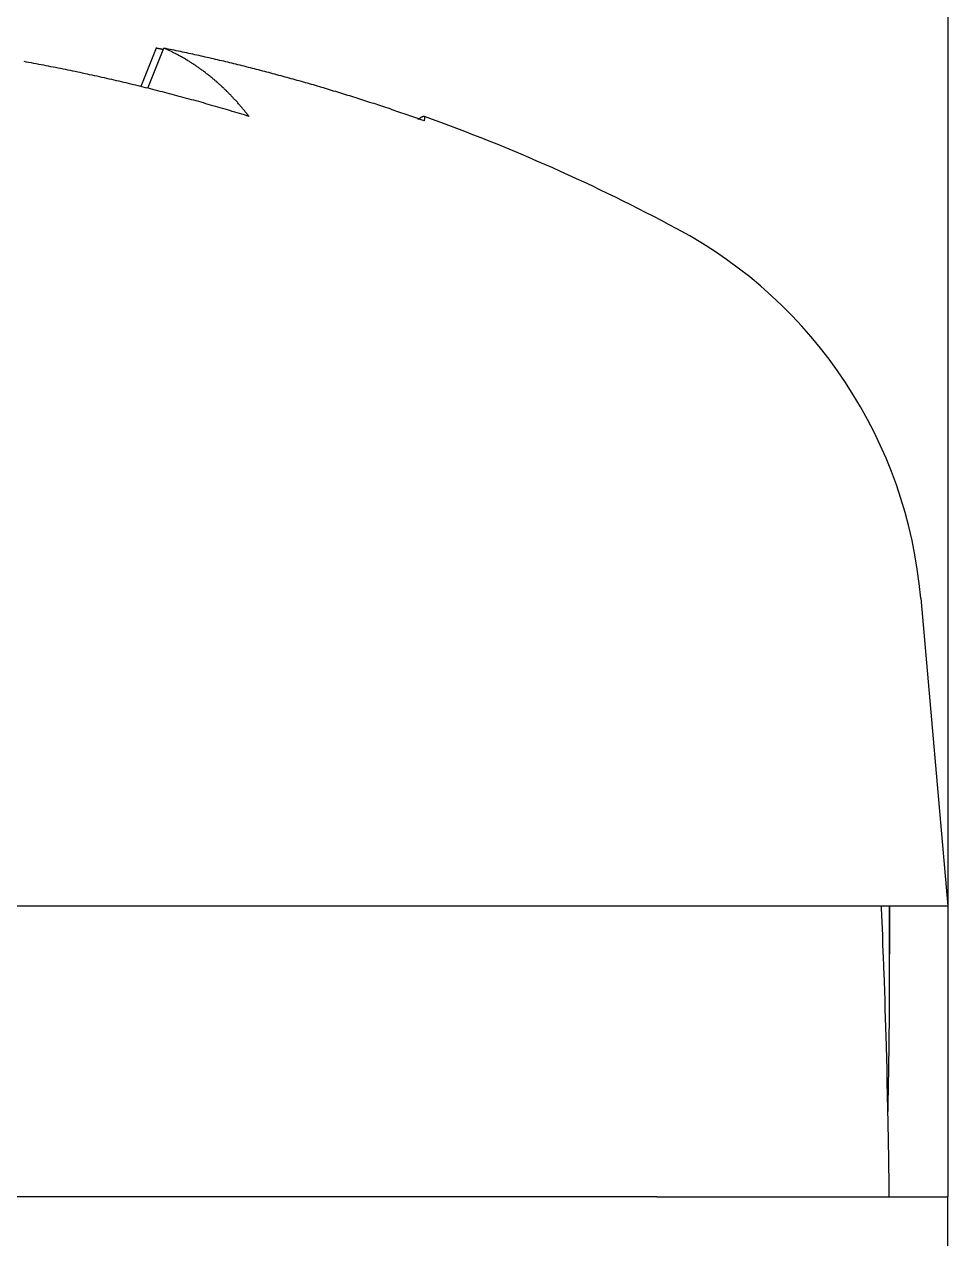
# Model space of a CAD drawing. Extents: x -7 to 305, y -225 to 131.
# Drawn here: x 296.48 to 299.656, y -49.633 to -45.455 of the extents above; entities that cross this region are included whole.
import ezdxf

# ---------------------------------------------------------------- set-up
doc = ezdxf.new("R2010")
doc.units = 0
doc.layers.get('0').update_dxf_attribs({"linetype": 'CONTINUOUS'})

msp = doc.modelspace()

# ---------------------------------------------------------------- linework, layer by layer
at = {"color": 7, "linetype": 'CONTINUOUS'}
for p, q in [((299.6556, -44.9885), (299.6556, -49.4885)), ((296.9334, -45.5374), (296.8804, -45.6692)), ((296.9049, -45.6753), (296.9604, -45.5374)), ((299.563, -47.4296), (299.6556, -48.4885)), ((299.6556, -48.4885), (291.9056, -48.4885)), ((299.4556, -48.4885), (299.4556, -48.6541)), ((298.6556, -49.4885), (291.9056, -49.4885)), ((298.6556, -49.4885), (299.6556, -49.4885)), ((299.6556, -153.9885), (299.6556, -49.4885))]:
    msp.add_line(p, q, dxfattribs=at)
for points in [[(296.958, -45.5425, 0), (296.958, -45.5425, 0), (296.958, -45.5424, 0), (296.958, -45.5424, 0), (296.958, -45.5424, 0), (296.957, -45.5423, 0), (296.957, -45.5423, 0), (296.957, -45.5422, 0), (296.957, -45.5422, 0), (296.957, -45.5422, 0), (296.956, -45.5421, 0), (296.956, -45.5421, 0), (296.956, -45.542, 0), (296.956, -45.542, 0), (296.956, -45.542, 0), (296.955, -45.5419, 0), (296.955, -45.5419, 0), (296.955, -45.5418, 0), (296.955, -45.5418, 0), (296.955, -45.5418, 0), (296.954, -45.5417, 0), (296.954, -45.5417, 0), (296.954, -45.5416, 0), (296.954, -45.5416, 0), (296.954, -45.5416, 0), (296.953, -45.5415, 0), (296.953, -45.5415, 0), (296.953, -45.5414, 0), (296.953, -45.5414, 0), (296.953, -45.5414, 0), (296.952, -45.5413, 0), (296.952, -45.5413, 0), (296.952, -45.5412, 0), (296.952, -45.5412, 0), (296.952, -45.5412, 0), (296.952, -45.5411, 0), (296.951, -45.5411, 0), (296.951, -45.541, 0), (296.951, -45.541, 0), (296.951, -45.541, 0), (296.951, -45.5409, 0), (296.95, -45.5409, 0), (296.95, -45.5408, 0), (296.95, -45.5408, 0), (296.95, -45.5408, 0), (296.95, -45.5407, 0), (296.949, -45.5407, 0), (296.949, -45.5406, 0), (296.949, -45.5406, 0), (296.949, -45.5406, 0), (296.949, -45.5405, 0), (296.948, -45.5405, 0), (296.948, -45.5404, 0), (296.948, -45.5404, 0), (296.948, -45.5404, 0), (296.948, -45.5403, 0), (296.947, -45.5403, 0), (296.947, -45.5402, 0), (296.947, -45.5402, 0), (296.947, -45.5402, 0), (296.947, -45.5401, 0), (296.946, -45.5401, 0), (296.946, -45.54, 0), (296.946, -45.54, 0), (296.946, -45.54, 0), (296.946, -45.5399, 0), (296.945, -45.5399, 0), (296.945, -45.5398, 0), (296.945, -45.5398, 0), (296.945, -45.5398, 0), (296.945, -45.5397, 0), (296.944, -45.5397, 0), (296.944, -45.5396, 0), (296.944, -45.5396, 0), (296.944, -45.5396, 0), (296.944, -45.5395, 0), (296.944, -45.5395, 0), (296.943, -45.5394, 0), (296.943, -45.5394, 0), (296.943, -45.5394, 0), (296.943, -45.5393, 0), (296.943, -45.5393, 0), (296.942, -45.5392, 0), (296.942, -45.5392, 0), (296.942, -45.5392, 0), (296.942, -45.5391, 0), (296.942, -45.5391, 0), (296.941, -45.539, 0), (296.941, -45.539, 0), (296.941, -45.539, 0), (296.941, -45.5389, 0), (296.941, -45.5389, 0), (296.94, -45.5388, 0), (296.94, -45.5388, 0), (296.94, -45.5388, 0), (296.94, -45.5387, 0), (296.94, -45.5387, 0), (296.939, -45.5386, 0), (296.939, -45.5386, 0), (296.939, -45.5386, 0), (296.939, -45.5385, 0), (296.939, -45.5385, 0), (296.938, -45.5384, 0), (296.938, -45.5384, 0), (296.938, -45.5384, 0), (296.938, -45.5383, 0), (296.938, -45.5383, 0), (296.937, -45.5382, 0), (296.937, -45.5382, 0), (296.937, -45.5382, 0), (296.937, -45.5381, 0), (296.937, -45.5381, 0), (296.936, -45.538, 0), (296.936, -45.538, 0), (296.936, -45.538, 0), (296.936, -45.5379, 0), (296.936, -45.5379, 0), (296.936, -45.5378, 0), (296.935, -45.5378, 0), (296.935, -45.5378, 0), (296.935, -45.5377, 0), (296.935, -45.5377, 0), (296.935, -45.5376, 0), (296.934, -45.5376, 0), (296.934, -45.5376, 0), (296.934, -45.5375, 0), (296.934, -45.5375, 0), (296.934, -45.5374, 0), (296.933, -45.5374, 0)], [(297.854, -45.7872, 0), (297.848, -45.7847, 0), (297.841, -45.7823, 0), (297.834, -45.7799, 0), (297.827, -45.7774, 0), (297.82, -45.775, 0), (297.813, -45.7726, 0), (297.806, -45.7702, 0), (297.8, -45.7678, 0), (297.793, -45.7654, 0), (297.786, -45.7631, 0), (297.779, -45.7607, 0), (297.772, -45.7583, 0), (297.765, -45.756, 0), (297.758, -45.7536, 0), (297.752, -45.7513, 0), (297.745, -45.749, 0), (297.738, -45.7466, 0), (297.731, -45.7443, 0), (297.724, -45.742, 0), (297.717, -45.7397, 0), (297.71, -45.7374, 0), (297.703, -45.7351, 0), (297.696, -45.7329, 0), (297.69, -45.7306, 0), (297.683, -45.7283, 0), (297.676, -45.7261, 0), (297.669, -45.7238, 0), (297.662, -45.7216, 0), (297.655, -45.7194, 0), (297.648, -45.7172, 0), (297.641, -45.7149, 0), (297.634, -45.7127, 0), (297.627, -45.7105, 0), (297.621, -45.7084, 0), (297.614, -45.7062, 0), (297.607, -45.704, 0), (297.6, -45.7018, 0), (297.593, -45.6997, 0), (297.586, -45.6975, 0), (297.579, -45.6954, 0), (297.572, -45.6932, 0), (297.565, -45.6911, 0), (297.558, -45.689, 0), (297.551, -45.6869, 0), (297.544, -45.6848, 0), (297.537, -45.6827, 0), (297.53, -45.6806, 0), (297.523, -45.6785, 0), (297.516, -45.6764, 0), (297.509, -45.6744, 0), (297.503, -45.6723, 0), (297.496, -45.6702, 0), (297.489, -45.6682, 0), (297.482, -45.6662, 0), (297.475, -45.6641, 0), (297.468, -45.6621, 0), (297.461, -45.6601, 0), (297.454, -45.6581, 0), (297.447, -45.6561, 0), (297.44, -45.6541, 0), (297.433, -45.6521, 0), (297.426, -45.6502, 0), (297.419, -45.6482, 0), (297.412, -45.6462, 0), (297.405, -45.6443, 0), (297.398, -45.6424, 0), (297.391, -45.6404, 0), (297.384, -45.6385, 0), (297.377, -45.6366, 0), (297.37, -45.6347, 0), (297.363, -45.6328, 0), (297.356, -45.6309, 0), (297.349, -45.629, 0), (297.342, -45.6271, 0), (297.335, -45.6252, 0), (297.328, -45.6234, 0), (297.321, -45.6215, 0), (297.314, -45.6197, 0), (297.307, -45.6178, 0), (297.3, -45.616, 0), (297.293, -45.6142, 0), (297.286, -45.6124, 0), (297.279, -45.6106, 0), (297.272, -45.6088, 0), (297.265, -45.607, 0), (297.258, -45.6052, 0), (297.251, -45.6034, 0), (297.243, -45.6016, 0), (297.236, -45.5999, 0), (297.229, -45.5981, 0), (297.222, -45.5964, 0), (297.215, -45.5946, 0), (297.208, -45.5929, 0), (297.201, -45.5912, 0), (297.194, -45.5895, 0), (297.187, -45.5878, 0), (297.18, -45.5861, 0), (297.173, -45.5844, 0), (297.166, -45.5827, 0), (297.159, -45.581, 0), (297.152, -45.5794, 0), (297.145, -45.5777, 0), (297.138, -45.5761, 0), (297.131, -45.5744, 0), (297.124, -45.5728, 0), (297.116, -45.5712, 0), (297.109, -45.5695, 0), (297.102, -45.5679, 0), (297.095, -45.5663, 0), (297.088, -45.5647, 0), (297.081, -45.5632, 0), (297.074, -45.5616, 0), (297.067, -45.56, 0), (297.06, -45.5584, 0), (297.053, -45.5569, 0), (297.046, -45.5553, 0), (297.039, -45.5538, 0), (297.031, -45.5523, 0), (297.024, -45.5507, 0), (297.017, -45.5492, 0), (297.01, -45.5477, 0), (297.003, -45.5462, 0), (296.996, -45.5447, 0), (296.989, -45.5433, 0), (296.982, -45.5418, 0), (296.975, -45.5403, 0), (296.967, -45.5389, 0), (296.96, -45.5374, 0)], [(297.253, -45.7721, 0), (297.251, -45.7696, 0), (297.249, -45.7671, 0), (297.247, -45.7646, 0), (297.245, -45.7621, 0), (297.243, -45.7596, 0), (297.241, -45.7572, 0), (297.239, -45.7547, 0), (297.237, -45.7522, 0), (297.235, -45.7498, 0), (297.233, -45.7474, 0), (297.231, -45.745, 0), (297.229, -45.7426, 0), (297.227, -45.7402, 0), (297.225, -45.7378, 0), (297.223, -45.7354, 0), (297.221, -45.7331, 0), (297.219, -45.7307, 0), (297.217, -45.7284, 0), (297.215, -45.726, 0), (297.213, -45.7237, 0), (297.211, -45.7214, 0), (297.209, -45.7191, 0), (297.206, -45.7168, 0), (297.204, -45.7146, 0), (297.202, -45.7123, 0), (297.2, -45.71, 0), (297.198, -45.7078, 0), (297.196, -45.7056, 0), (297.194, -45.7033, 0), (297.192, -45.7011, 0), (297.19, -45.6989, 0), (297.187, -45.6967, 0), (297.185, -45.6946, 0), (297.183, -45.6924, 0), (297.181, -45.6902, 0), (297.179, -45.6881, 0), (297.177, -45.686, 0), (297.175, -45.6838, 0), (297.172, -45.6817, 0), (297.17, -45.6796, 0), (297.168, -45.6775, 0), (297.166, -45.6754, 0), (297.164, -45.6734, 0), (297.161, -45.6713, 0), (297.159, -45.6693, 0), (297.157, -45.6672, 0), (297.155, -45.6652, 0), (297.153, -45.6632, 0), (297.15, -45.6612, 0), (297.148, -45.6592, 0), (297.146, -45.6572, 0), (297.144, -45.6552, 0), (297.142, -45.6533, 0), (297.139, -45.6513, 0), (297.137, -45.6494, 0), (297.135, -45.6474, 0), (297.133, -45.6455, 0), (297.13, -45.6436, 0), (297.128, -45.6417, 0), (297.126, -45.6398, 0), (297.124, -45.638, 0), (297.121, -45.6361, 0), (297.119, -45.6343, 0), (297.117, -45.6324, 0), (297.114, -45.6306, 0), (297.112, -45.6288, 0), (297.11, -45.627, 0), (297.107, -45.6252, 0), (297.105, -45.6234, 0), (297.103, -45.6216, 0), (297.101, -45.6198, 0), (297.098, -45.6181, 0), (297.096, -45.6163, 0), (297.094, -45.6146, 0), (297.091, -45.6129, 0), (297.089, -45.6112, 0), (297.086, -45.6095, 0), (297.084, -45.6078, 0), (297.082, -45.6061, 0), (297.079, -45.6044, 0), (297.077, -45.6028, 0), (297.075, -45.6011, 0), (297.072, -45.5995, 0), (297.07, -45.5979, 0), (297.068, -45.5963, 0), (297.065, -45.5947, 0), (297.063, -45.5931, 0), (297.06, -45.5915, 0), (297.058, -45.5899, 0), (297.055, -45.5884, 0), (297.053, -45.5868, 0), (297.051, -45.5853, 0), (297.048, -45.5838, 0), (297.046, -45.5823, 0), (297.043, -45.5808, 0), (297.041, -45.5793, 0), (297.038, -45.5778, 0), (297.036, -45.5763, 0), (297.034, -45.5749, 0), (297.031, -45.5734, 0), (297.029, -45.572, 0), (297.026, -45.5706, 0), (297.024, -45.5691, 0), (297.021, -45.5677, 0), (297.019, -45.5663, 0), (297.016, -45.565, 0), (297.014, -45.5636, 0), (297.011, -45.5622, 0), (297.009, -45.5609, 0), (297.006, -45.5596, 0), (297.004, -45.5582, 0), (297.001, -45.5569, 0), (296.999, -45.5556, 0), (296.996, -45.5543, 0), (296.994, -45.553, 0), (296.991, -45.5518, 0), (296.989, -45.5505, 0), (296.986, -45.5493, 0), (296.984, -45.548, 0), (296.981, -45.5468, 0), (296.978, -45.5456, 0), (296.976, -45.5444, 0), (296.973, -45.5432, 0), (296.971, -45.542, 0), (296.968, -45.5408, 0), (296.966, -45.5397, 0), (296.963, -45.5385, 0), (296.96, -45.5374, 0)], [(297.253, -45.7721, 0), (297.245, -45.7696, 0), (297.237, -45.7671, 0), (297.228, -45.7646, 0), (297.22, -45.7621, 0), (297.212, -45.7596, 0), (297.204, -45.7572, 0), (297.195, -45.7547, 0), (297.187, -45.7522, 0), (297.179, -45.7498, 0), (297.171, -45.7474, 0), (297.162, -45.745, 0), (297.154, -45.7426, 0), (297.146, -45.7402, 0), (297.138, -45.7378, 0), (297.129, -45.7354, 0), (297.121, -45.7331, 0), (297.113, -45.7307, 0), (297.105, -45.7284, 0), (297.096, -45.726, 0), (297.088, -45.7237, 0), (297.08, -45.7214, 0), (297.071, -45.7191, 0), (297.063, -45.7168, 0), (297.055, -45.7146, 0), (297.047, -45.7123, 0), (297.038, -45.71, 0), (297.03, -45.7078, 0), (297.022, -45.7056, 0), (297.013, -45.7033, 0), (297.005, -45.7011, 0), (296.997, -45.6989, 0), (296.989, -45.6967, 0), (296.98, -45.6946, 0), (296.972, -45.6924, 0), (296.964, -45.6902, 0), (296.955, -45.6881, 0), (296.947, -45.686, 0), (296.939, -45.6838, 0), (296.93, -45.6817, 0), (296.922, -45.6796, 0), (296.914, -45.6775, 0), (296.906, -45.6754, 0), (296.897, -45.6734, 0), (296.889, -45.6713, 0), (296.881, -45.6693, 0), (296.872, -45.6672, 0), (296.864, -45.6652, 0), (296.856, -45.6632, 0), (296.847, -45.6612, 0), (296.839, -45.6592, 0), (296.831, -45.6572, 0), (296.822, -45.6552, 0), (296.814, -45.6533, 0), (296.806, -45.6513, 0), (296.797, -45.6494, 0), (296.789, -45.6474, 0), (296.781, -45.6455, 0), (296.772, -45.6436, 0), (296.764, -45.6417, 0), (296.756, -45.6398, 0), (296.747, -45.638, 0), (296.739, -45.6361, 0), (296.731, -45.6343, 0), (296.722, -45.6324, 0), (296.714, -45.6306, 0), (296.705, -45.6288, 0), (296.697, -45.627, 0), (296.689, -45.6252, 0), (296.68, -45.6234, 0), (296.672, -45.6216, 0), (296.664, -45.6198, 0), (296.655, -45.6181, 0), (296.647, -45.6163, 0), (296.639, -45.6146, 0), (296.63, -45.6129, 0), (296.622, -45.6112, 0), (296.614, -45.6095, 0), (296.605, -45.6078, 0), (296.597, -45.6061, 0), (296.588, -45.6044, 0), (296.58, -45.6028, 0), (296.572, -45.6011, 0), (296.563, -45.5995, 0), (296.555, -45.5979, 0), (296.547, -45.5963, 0), (296.538, -45.5947, 0), (296.53, -45.5931, 0), (296.521, -45.5915, 0), (296.513, -45.5899, 0), (296.505, -45.5884, 0), (296.496, -45.5868, 0), (296.488, -45.5853, 0), (296.48, -45.5838, 0)], [(297.855, -45.7875, 0), (297.855, -45.787, 0), (297.856, -45.7866, 0), (297.856, -45.7862, 0), (297.856, -45.7857, 0), (297.856, -45.7853, 0), (297.856, -45.7849, 0), (297.856, -45.7845, 0), (297.856, -45.7841, 0), (297.857, -45.7837, 0), (297.857, -45.7833, 0), (297.857, -45.783, 0), (297.857, -45.7826, 0), (297.857, -45.7822, 0), (297.857, -45.7819, 0), (297.857, -45.7815, 0), (297.857, -45.7812, 0), (297.858, -45.7808, 0), (297.858, -45.7805, 0), (297.858, -45.7802, 0), (297.858, -45.7799, 0), (297.858, -45.7796, 0), (297.858, -45.7793, 0), (297.858, -45.779, 0), (297.858, -45.7787, 0), (297.858, -45.7784, 0), (297.858, -45.7781, 0), (297.858, -45.7778, 0), (297.858, -45.7776, 0), (297.858, -45.7773, 0), (297.858, -45.777, 0), (297.858, -45.7768, 0), (297.858, -45.7766, 0), (297.858, -45.7763, 0), (297.858, -45.7761, 0), (297.858, -45.7759, 0), (297.858, -45.7757, 0), (297.858, -45.7754, 0), (297.858, -45.7752, 0), (297.858, -45.775, 0), (297.858, -45.7749, 0), (297.858, -45.7747, 0), (297.858, -45.7745, 0), (297.858, -45.7743, 0), (297.858, -45.7742, 0), (297.858, -45.774, 0), (297.858, -45.7738, 0), (297.858, -45.7737, 0), (297.858, -45.7736, 0), (297.858, -45.7734, 0), (297.858, -45.7733, 0), (297.857, -45.7732, 0), (297.857, -45.7731, 0), (297.857, -45.773, 0), (297.857, -45.7729, 0), (297.857, -45.7728, 0), (297.857, -45.7727, 0), (297.857, -45.7726, 0), (297.857, -45.7725, 0), (297.857, -45.7725, 0), (297.856, -45.7724, 0), (297.856, -45.7723, 0), (297.856, -45.7723, 0), (297.856, -45.7722, 0), (297.856, -45.7722, 0), (297.856, -45.7722, 0), (297.855, -45.7722, 0), (297.855, -45.7721, 0), (297.855, -45.7721, 0), (297.855, -45.7721, 0), (297.855, -45.7721, 0), (297.854, -45.7721, 0), (297.854, -45.7722, 0), (297.854, -45.7722, 0), (297.854, -45.7722, 0), (297.854, -45.7722, 0), (297.853, -45.7723, 0), (297.853, -45.7723, 0), (297.853, -45.7724, 0), (297.853, -45.7724, 0), (297.852, -45.7725, 0), (297.852, -45.7726, 0), (297.852, -45.7727, 0), (297.852, -45.7727, 0), (297.851, -45.7728, 0), (297.851, -45.7729, 0), (297.851, -45.773, 0), (297.85, -45.7731, 0), (297.85, -45.7733, 0), (297.85, -45.7734, 0), (297.85, -45.7735, 0), (297.849, -45.7736, 0), (297.849, -45.7738, 0), (297.849, -45.7739, 0), (297.848, -45.7741, 0), (297.848, -45.7743, 0), (297.848, -45.7744, 0), (297.847, -45.7746, 0), (297.847, -45.7748, 0), (297.847, -45.775, 0), (297.846, -45.7752, 0), (297.846, -45.7754, 0), (297.845, -45.7756, 0), (297.845, -45.7758, 0), (297.845, -45.776, 0), (297.844, -45.7762, 0), (297.844, -45.7765, 0), (297.843, -45.7767, 0), (297.843, -45.7769, 0), (297.843, -45.7772, 0), (297.842, -45.7775, 0), (297.842, -45.7777, 0), (297.841, -45.778, 0), (297.841, -45.7783, 0), (297.841, -45.7786, 0), (297.84, -45.7788, 0), (297.84, -45.7791, 0), (297.839, -45.7794, 0), (297.839, -45.7798, 0), (297.838, -45.7801, 0), (297.838, -45.7804, 0), (297.837, -45.7807, 0), (297.837, -45.7811, 0), (297.836, -45.7814, 0), (297.836, -45.7817, 0), (297.835, -45.7821, 0), (297.835, -45.7825, 0), (297.834, -45.7828, 0), (297.834, -45.7832, 0)], [(299.454, -49.4885, 0), (299.454, -49.4807, 0), (299.454, -49.4728, 0), (299.454, -49.465, 0), (299.454, -49.4571, 0), (299.454, -49.4493, 0), (299.454, -49.4414, 0), (299.454, -49.4336, 0), (299.454, -49.4258, 0), (299.454, -49.4179, 0), (299.454, -49.4101, 0), (299.453, -49.4022, 0), (299.453, -49.3944, 0), (299.453, -49.3865, 0), (299.453, -49.3787, 0), (299.453, -49.3709, 0), (299.453, -49.363, 0), (299.453, -49.3552, 0), (299.453, -49.3474, 0), (299.453, -49.3395, 0), (299.453, -49.3317, 0), (299.452, -49.3238, 0), (299.452, -49.316, 0), (299.452, -49.3082, 0), (299.452, -49.3003, 0), (299.452, -49.2925, 0), (299.452, -49.2847, 0), (299.452, -49.2768, 0), (299.452, -49.269, 0), (299.451, -49.2612, 0), (299.451, -49.2533, 0), (299.451, -49.2455, 0), (299.451, -49.2377, 0), (299.451, -49.2298, 0), (299.451, -49.222, 0), (299.451, -49.2142, 0), (299.45, -49.2063, 0), (299.45, -49.1985, 0), (299.45, -49.1907, 0), (299.45, -49.1828, 0), (299.45, -49.175, 0), (299.45, -49.1672, 0), (299.449, -49.1594, 0), (299.449, -49.1515, 0), (299.449, -49.1437, 0), (299.449, -49.1359, 0), (299.449, -49.1281, 0), (299.449, -49.1202, 0), (299.448, -49.1124, 0), (299.448, -49.1046, 0), (299.448, -49.0968, 0), (299.448, -49.0889, 0), (299.448, -49.0811, 0), (299.448, -49.0733, 0), (299.447, -49.0655, 0), (299.447, -49.0576, 0), (299.447, -49.0498, 0), (299.447, -49.042, 0), (299.447, -49.0342, 0), (299.446, -49.0264, 0), (299.446, -49.0185, 0), (299.446, -49.0107, 0), (299.446, -49.0029, 0), (299.446, -48.9951, 0), (299.445, -48.9873, 0), (299.445, -48.9795, 0), (299.445, -48.9716, 0), (299.445, -48.9638, 0), (299.445, -48.956, 0), (299.444, -48.9482, 0), (299.444, -48.9404, 0), (299.444, -48.9326, 0), (299.444, -48.9248, 0), (299.443, -48.917, 0), (299.443, -48.9092, 0), (299.443, -48.9013, 0), (299.443, -48.8935, 0), (299.442, -48.8857, 0), (299.442, -48.8779, 0), (299.442, -48.8701, 0), (299.442, -48.8623, 0), (299.441, -48.8545, 0), (299.441, -48.8467, 0), (299.441, -48.8389, 0), (299.441, -48.8311, 0), (299.44, -48.8233, 0), (299.44, -48.8155, 0), (299.44, -48.8077, 0), (299.44, -48.7999, 0), (299.439, -48.7921, 0), (299.439, -48.7843, 0), (299.439, -48.7765, 0), (299.439, -48.7687, 0), (299.438, -48.7609, 0), (299.438, -48.7531, 0), (299.438, -48.7453, 0), (299.438, -48.7375, 0), (299.437, -48.7297, 0), (299.437, -48.7219, 0), (299.437, -48.7141, 0), (299.436, -48.7063, 0), (299.436, -48.6985, 0), (299.436, -48.6908, 0), (299.436, -48.683, 0), (299.435, -48.6752, 0), (299.435, -48.6674, 0), (299.435, -48.6596, 0), (299.434, -48.6518, 0), (299.434, -48.644, 0), (299.434, -48.6362, 0), (299.433, -48.6285, 0), (299.433, -48.6207, 0), (299.433, -48.6129, 0), (299.432, -48.6051, 0), (299.432, -48.5973, 0), (299.432, -48.5896, 0), (299.432, -48.5818, 0), (299.431, -48.574, 0), (299.431, -48.5662, 0), (299.431, -48.5584, 0), (299.43, -48.5507, 0), (299.43, -48.5429, 0), (299.43, -48.5351, 0), (299.429, -48.5273, 0), (299.429, -48.5196, 0), (299.429, -48.5118, 0), (299.428, -48.504, 0), (299.428, -48.4963, 0), (299.428, -48.4885, 0)], [(299.45, -49.2036, 0), (299.45, -49.198, 0), (299.451, -49.1924, 0), (299.451, -49.1868, 0), (299.451, -49.1813, 0), (299.451, -49.1757, 0), (299.451, -49.1701, 0), (299.451, -49.1645, 0), (299.451, -49.1589, 0), (299.451, -49.1533, 0), (299.451, -49.1477, 0), (299.451, -49.1421, 0), (299.452, -49.1366, 0), (299.452, -49.131, 0), (299.452, -49.1254, 0), (299.452, -49.1198, 0), (299.452, -49.1142, 0), (299.452, -49.1086, 0), (299.452, -49.103, 0), (299.452, -49.0974, 0), (299.452, -49.0919, 0), (299.452, -49.0863, 0), (299.452, -49.0807, 0), (299.453, -49.0751, 0), (299.453, -49.0695, 0), (299.453, -49.0639, 0), (299.453, -49.0583, 0), (299.453, -49.0527, 0), (299.453, -49.0472, 0), (299.453, -49.0416, 0), (299.453, -49.036, 0), (299.453, -49.0304, 0), (299.453, -49.0248, 0), (299.453, -49.0192, 0), (299.453, -49.0136, 0), (299.453, -49.008, 0), (299.454, -49.0025, 0), (299.454, -48.9969, 0), (299.454, -48.9913, 0), (299.454, -48.9857, 0), (299.454, -48.9801, 0), (299.454, -48.9745, 0), (299.454, -48.9689, 0), (299.454, -48.9633, 0), (299.454, -48.9578, 0), (299.454, -48.9522, 0), (299.454, -48.9466, 0), (299.454, -48.941, 0), (299.454, -48.9354, 0), (299.454, -48.9298, 0), (299.454, -48.9242, 0), (299.454, -48.9186, 0), (299.454, -48.913, 0), (299.455, -48.9075, 0), (299.455, -48.9019, 0), (299.455, -48.8963, 0), (299.455, -48.8907, 0), (299.455, -48.8851, 0), (299.455, -48.8795, 0), (299.455, -48.8739, 0), (299.455, -48.8683, 0), (299.455, -48.8628, 0), (299.455, -48.8572, 0), (299.455, -48.8516, 0), (299.455, -48.846, 0), (299.455, -48.8404, 0), (299.455, -48.8348, 0), (299.455, -48.8292, 0), (299.455, -48.8236, 0), (299.455, -48.8181, 0), (299.455, -48.8125, 0), (299.455, -48.8069, 0), (299.455, -48.8013, 0), (299.455, -48.7957, 0), (299.455, -48.7901, 0), (299.455, -48.7845, 0), (299.455, -48.7789, 0), (299.455, -48.7734, 0), (299.455, -48.7678, 0), (299.455, -48.7622, 0), (299.455, -48.7566, 0), (299.455, -48.751, 0), (299.455, -48.7454, 0), (299.455, -48.7398, 0), (299.456, -48.7342, 0), (299.456, -48.7287, 0), (299.456, -48.7231, 0), (299.456, -48.7175, 0), (299.456, -48.7119, 0), (299.456, -48.7063, 0), (299.456, -48.7007, 0), (299.456, -48.6951, 0), (299.456, -48.6896, 0), (299.456, -48.684, 0), (299.456, -48.6784, 0), (299.456, -48.6728, 0), (299.456, -48.6672, 0), (299.456, -48.6616, 0), (299.456, -48.656, 0), (299.456, -48.6504, 0), (299.456, -48.6449, 0), (299.456, -48.6393, 0), (299.456, -48.6337, 0), (299.456, -48.6281, 0), (299.456, -48.6225, 0), (299.456, -48.6169, 0), (299.456, -48.6113, 0), (299.456, -48.6058, 0), (299.456, -48.6002, 0), (299.456, -48.5946, 0), (299.456, -48.589, 0), (299.456, -48.5834, 0), (299.456, -48.5778, 0), (299.456, -48.5723, 0), (299.455, -48.5667, 0), (299.455, -48.5611, 0), (299.455, -48.5555, 0), (299.455, -48.5499, 0), (299.455, -48.5443, 0), (299.455, -48.5387, 0), (299.455, -48.5332, 0), (299.455, -48.5276, 0), (299.455, -48.522, 0), (299.455, -48.5164, 0), (299.455, -48.5108, 0), (299.455, -48.5052, 0), (299.455, -48.4997, 0), (299.455, -48.4941, 0), (299.455, -48.4885, 0)]]:
    msp.add_polyline3d(points, dxfattribs=at)
for centre, radius, start, end in [((295.6556, -51.8885), 6.5, 61.82727, 70.21097), ((297.9691, -47.569), 1.6, 5, 61.8273)]:
    msp.add_arc(centre, radius, start, end, dxfattribs=at)

doc.saveas('drawing.dxf')
